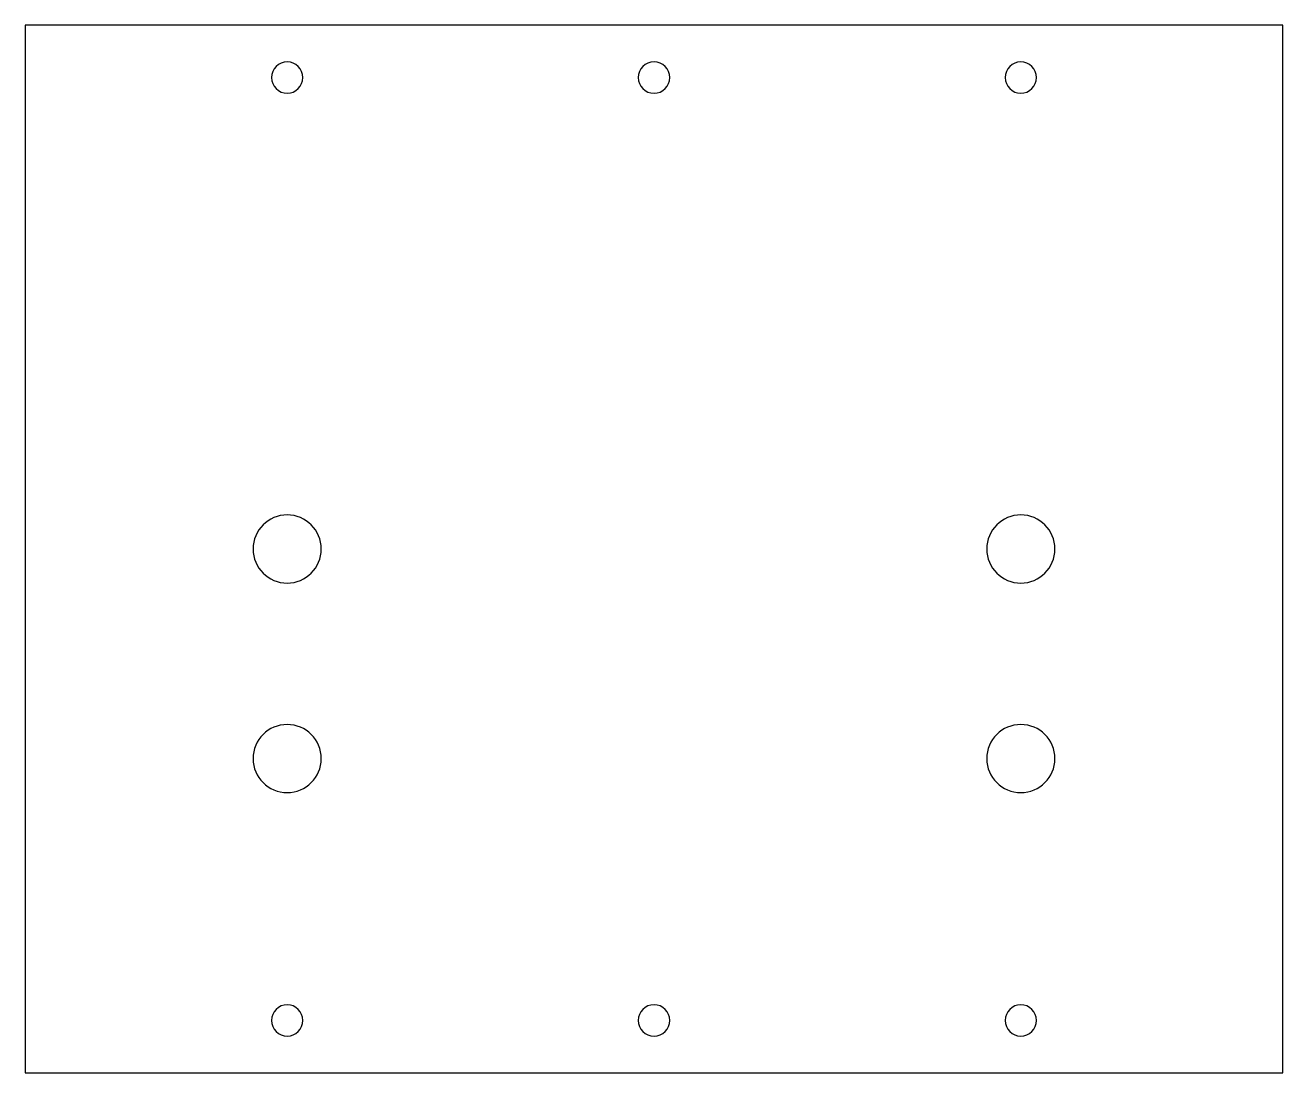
# Model space of a CAD drawing. Header units: millimetres. Extents: x 120 to 240, y 30 to 130.
import ezdxf

# ---------------------------------------------------------------- set-up
doc = ezdxf.new("R2010")
doc.units = ezdxf.units.MM
doc.layers.add('Calque0', color=9, linetype='Continuous', lineweight=70)

msp = doc.modelspace()

# ---------------------------------------------------------------- linework, layer by layer
at = {"layer": 'Calque0', "color": 250, "lineweight": -3, "true_color": 0x262626}
for p, q in [((240, 130), (120, 130)), ((120, 130), (120, 30)), ((240, 30), (240, 130)), ((120, 30), (240, 30))]:
    msp.add_line(p, q, dxfattribs=at)
at = {"layer": 'Calque0', "color": 250, "lineweight": -3, "true_color": 0x262626, "extrusion": (6.06023e-17, 1.98418e-17, -1)}
for centre, radius in [((-145, 125), 1.5), ((-180, 125), 1.5), ((-215, 125), 1.5), ((-145, 80), 3.25), ((-215, 80), 3.25), ((-145, 60), 3.25), ((-215, 60), 3.25), ((-145, 35), 1.5), ((-180, 35), 1.5), ((-215, 35), 1.5)]:
    msp.add_circle(centre, radius, dxfattribs=at)

doc.saveas('drawing.dxf')
